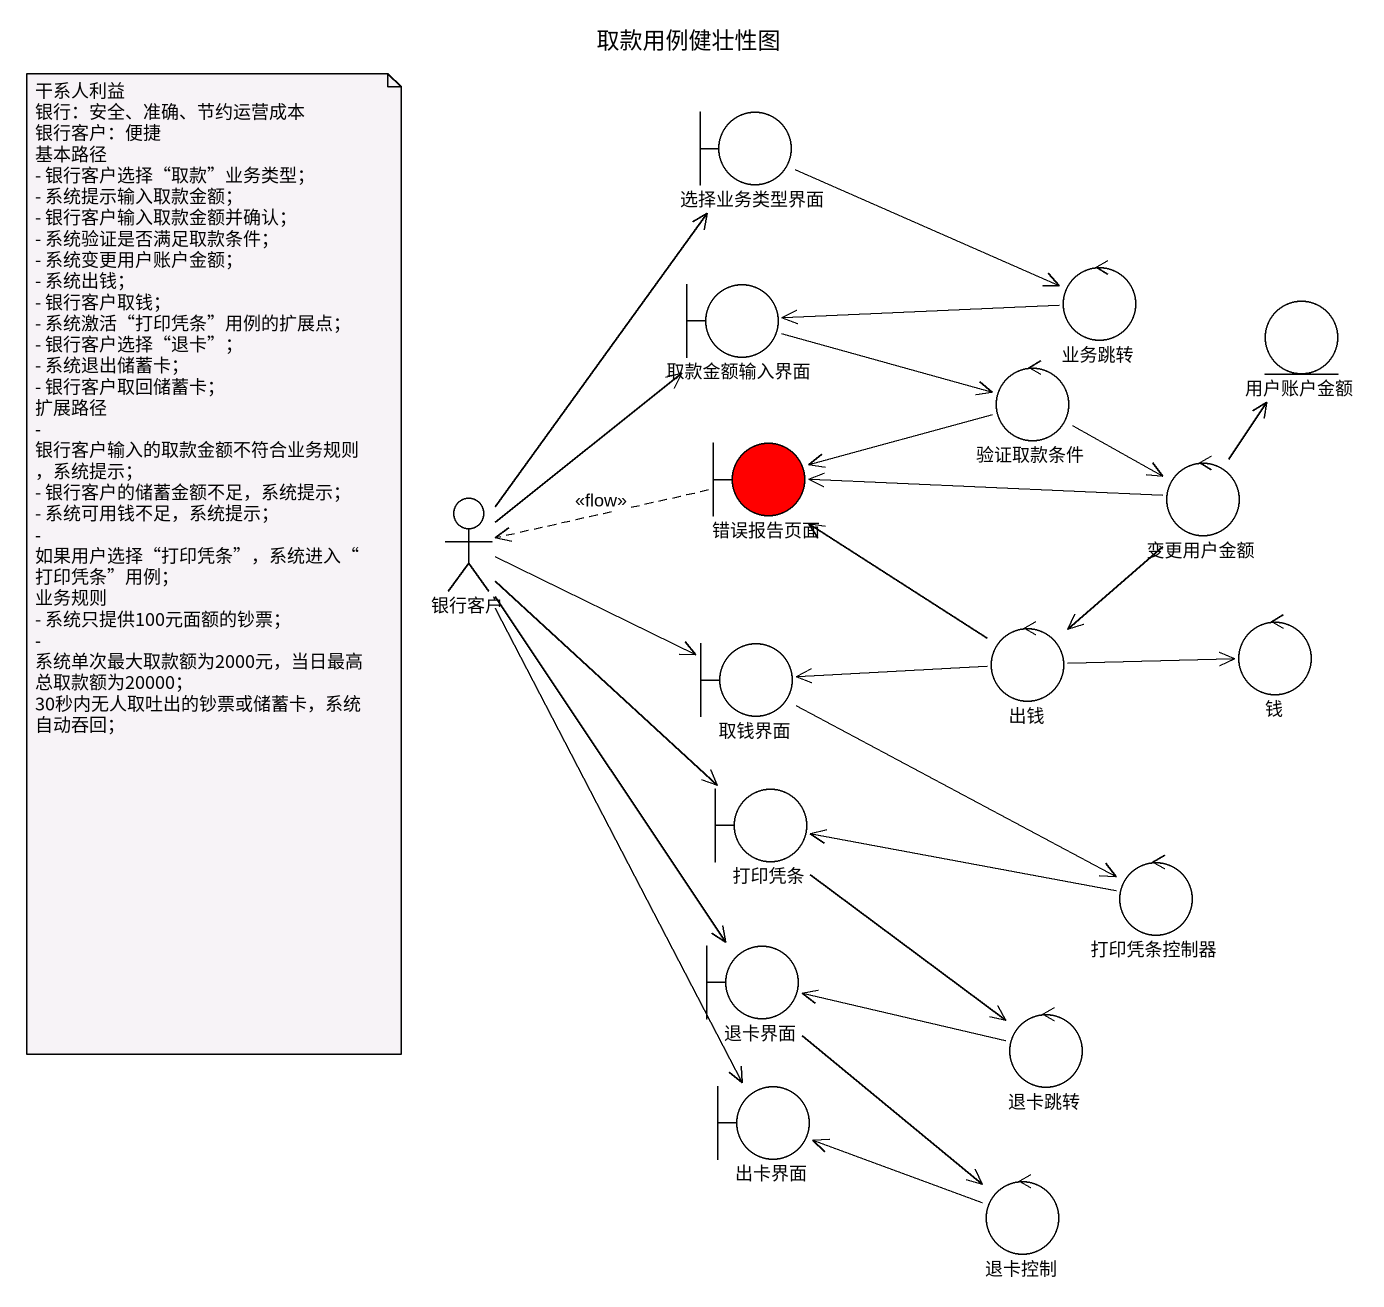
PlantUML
@startuml
title 取款用例健壮性图
boundary 选择业务类型界面
boundary 取款金额输入界面
control 业务跳转
entity 用户账户金额
control 验证取款条件
boundary 错误报告页面 #FF0000
control 变更用户金额
actor 银行客户
control 出钱
control 钱
boundary 取钱界面
boundary 打印凭条
control 打印凭条控制器
boundary 退卡界面
boundary 出卡界面
control 退卡跳转
control 退卡控制
选择业务类型界面 -right-> 业务跳转
取款金额输入界面 -right-> 验证取款条件
业务跳转 -left-> 取款金额输入界面
验证取款条件 -left-> 错误报告页面
验证取款条件 -right-> 变更用户金额
错误报告页面 .left.> 银行客户 : <<flow>>
变更用户金额 -up-> 用户账户金额
变更用户金额 -left-> 错误报告页面
变更用户金额 --> 出钱
银行客户 -up-> 选择业务类型界面
银行客户 -up-> 取款金额输入界面
银行客户 -right-> 取钱界面
银行客户 --> 打印凭条
银行客户 --> 退卡界面
银行客户 --> 出卡界面
出钱 -up-> 错误报告页面
出钱 -right-> 钱
出钱 -left-> 取钱界面
取钱界面 -right-> 打印凭条控制器
打印凭条 --> 退卡跳转
打印凭条控制器 -left-> 打印凭条
退卡界面 --> 退卡控制
退卡跳转 -left-> 退卡界面
退卡控制 -left-> 出卡界面
note as N1
  干系人利益
  银行：安全、准确、节约运营成本
  银行客户：便捷
  基本路径
  - 银行客户选择“取款”业务类型；
  - 系统提示输入取款金额；
  - 银行客户输入取款金额并确认；
  - 系统验证是否满足取款条件；
  - 系统变更用户账户金额；
  - 系统出钱；
  - 银行客户取钱；
  - 系统激活“打印凭条”用例的扩展点；
  - 银行客户选择“退卡”；
  - 系统退出储蓄卡；
  - 银行客户取回储蓄卡；
  扩展路径
  - 银行客户输入的取款金额不符合业务规则，系统提示；
  - 银行客户的储蓄金额不足，系统提示；
  - 系统可用钱不足，系统提示；
  - 如果用户选择“打印凭条”，系统进入“打印凭条”用例；
  业务规则
  - 系统只提供100元面额的钞票；
  - 系统单次最大取款额为2000元，当日最高总取款额为20000；
  30秒内无人取吐出的钞票或储蓄卡，系统自动吞回；
end note
@enduml
